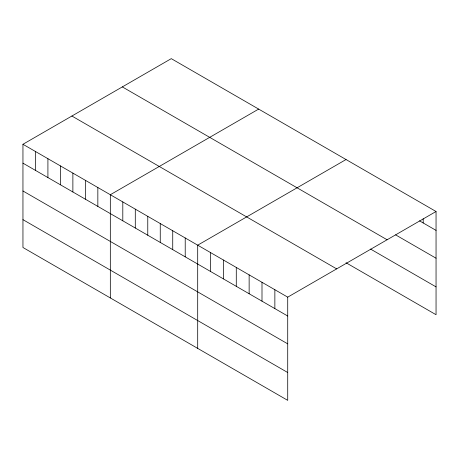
<?xml version="1.0" encoding="UTF-8"?>
<svg xmlns="http://www.w3.org/2000/svg" width="459" height="459" viewBox="0 0 459 459"><rect width="100%" height="100%" fill="white"/><g stroke="black" fill="none" stroke-linecap="round" stroke-linejoin="round"><path stroke-width="0.69" d="M22.95 144.281L287.718 297.145L287.718 400.357L22.95 247.493L22.95 144.281L171.282 58.643L436.05 211.507L436.05 314.719L346.029 262.743M258.652 109.087L110.326 194.725L110.326 297.937M346.029 159.537L197.697 245.175L197.697 348.381M287.718 297.145L436.05 211.507M419.515 220.836L436.05 230.384M395.629 234.876L436.05 258.21M122.329 86.906L387.103 239.77M370.522 249.053L436.05 286.886M71.897 116.024L336.671 268.888M22.95 163.157L287.718 316.021M22.95 190.984L287.718 343.848M22.95 219.66L287.718 372.524M423.192 218.765L423.192 222.959M274.861 289.721L274.861 308.591M261.997 282.296L261.997 301.167M249.139 274.872L249.139 293.743M236.282 267.448L236.282 286.318M223.418 260.024L223.418 278.894M210.561 252.599L210.561 271.47M185.218 237.969L185.218 256.839M172.733 230.757L172.733 249.633M160.254 223.55L160.254 242.427M147.769 216.344L147.769 235.22M135.29 209.138L135.29 228.014M122.805 201.931L122.805 220.808M97.842 187.519L97.842 206.395M85.363 180.312L85.363 199.189M72.878 173.106L72.878 191.982M60.399 165.9L60.399 184.776M47.914 158.694L47.914 177.57M35.435 151.487L35.435 170.364"/></g></svg>
